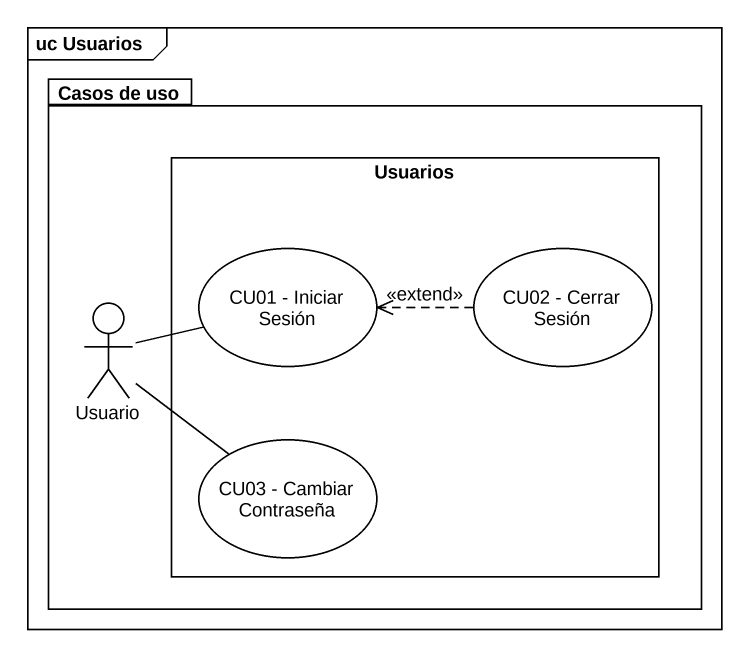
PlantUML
@startuml
mainframe uc Usuarios
package "Casos de uso" as Casos_de_uso #FFFFFF {
  rectangle Usuarios {
    usecase "CU01 - Iniciar Sesión" as CU01_Iniciar_Sesión #FFFFFF
    usecase "CU02 - Cerrar Sesión" as CU02_Cerrar_Sesión #FFFFFF
    usecase "CU03 - Cambiar Contraseña" as CU03_Cambiar_Contraseña #FFFFFF
  }
  actor Usuario #FFFFFF
}
CU01_Iniciar_Sesión -left- Usuario
CU02_Cerrar_Sesión .left.> CU01_Iniciar_Sesión : <<extend>>
CU03_Cambiar_Contraseña -up- Usuario
@enduml
